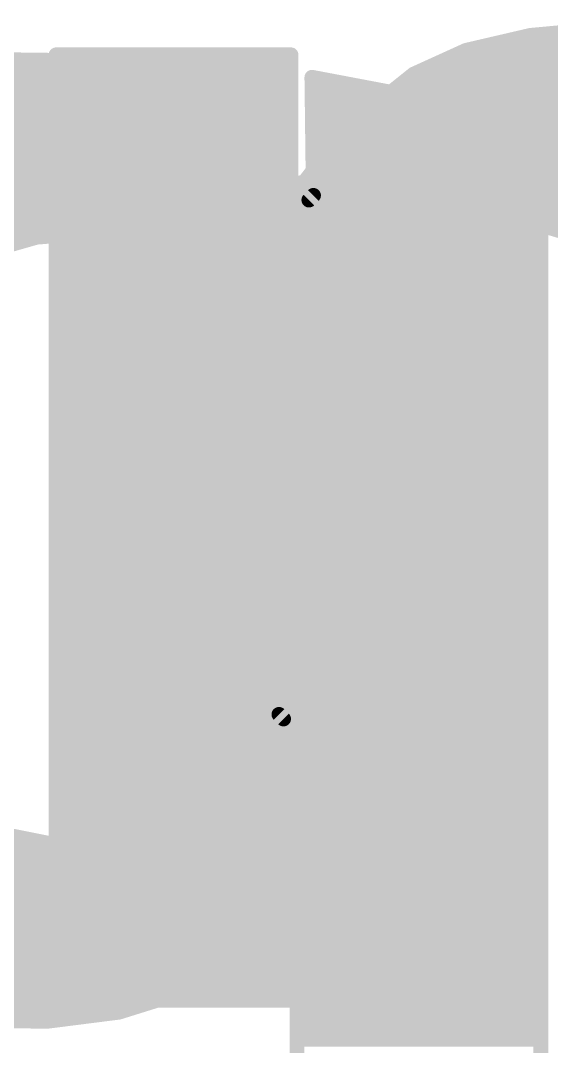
# Model space of a CAD drawing. Extents: x -19.1 to 53.5, y -15.6 to 59.8.
# Drawn here: x 33.402 to 34.303, y 53.327 to 55.07 of the extents above; entities that cross this region are included whole.
import ezdxf

# ---------------------------------------------------------------- set-up
doc = ezdxf.new("R2010")
doc.units = 0
doc.layers.add('21', color=41, linetype='CONTINUOUS')
doc.layers.add('22', color=40, linetype='CONTINUOUS')

msp = doc.modelspace()

# ---------------------------------------------------------------- linework, layer by layer
at = {"layer": '21', "const_width": 0.0254}
for points in [[(34.2671, 55.0443), (34.4043, 55.057)], [(34.1579, 55.0189), (34.2671, 55.0443)], [(34.2564, 55.0418), (34.5292, 55.0418)], [(33.462, 53.406), (33.462, 55.0113)], [(33.462, 55.0113), (33.8607, 55.0113)], [(33.8607, 55.0113), (33.8607, 54.7903)], [(34.069, 54.9785), (34.1579, 55.0189)], [(34.1524, 55.0164), (34.6072, 55.0164)], [(33.462, 54.991), (33.8607, 54.991)], [(33.9928, 54.9173), (34.069, 54.9785)], [(34.0965, 54.991), (34.6569, 54.991)], [(33.462, 54.9656), (33.8607, 54.9656)], [(34.0529, 54.9656), (34.6944, 54.9656)], [(33.462, 54.9402), (33.8607, 54.9402)], [(34.0213, 54.9402), (34.7269, 54.9402)], [(33.462, 54.9148), (33.8607, 54.9148)], [(33.9166, 54.8386), (33.9928, 54.9173)], [(33.9904, 54.9148), (34.7535, 54.9148)], [(33.462, 54.8894), (33.8607, 54.8894)], [(33.9658, 54.8894), (34.7756, 54.8894)], [(33.462, 54.864), (33.8607, 54.864)], [(33.9412, 54.864), (34.7977, 54.864)], [(33.462, 54.8386), (33.8607, 54.8386)], [(33.8836, 54.7954), (33.9166, 54.8386)], [(33.9166, 54.8386), (34.8129, 54.8386)], [(33.462, 54.8132), (33.8607, 54.8132)], [(33.8972, 54.8132), (34.8276, 54.8132)], [(33.462, 54.7878), (34.8423, 54.7878)], [(33.8607, 54.7903), (33.8836, 54.7954)], [(33.462, 54.7624), (35.8776, 54.7624)], [(33.462, 54.737), (35.887, 54.737)], [(34.1452, 54.7218), (34.0989, 54.7131)], [(34.2316, 54.7268), (34.1452, 54.7218)], [(34.2814, 54.7235), (34.2316, 54.7268)], [(34.3293, 54.7091), (34.2814, 54.7235)], [(33.462, 54.7116), (34.0954, 54.7116)], [(34.0989, 54.7131), (34.0558, 54.6942)], [(33.462, 54.6862), (34.0452, 54.6862)], [(34.0558, 54.6942), (34.0182, 54.6659)], [(34.0182, 54.6659), (33.9344, 54.5694)], [(33.462, 54.6608), (34.0138, 54.6608)], [(33.462, 54.6354), (33.9917, 54.6354)], [(33.462, 54.61), (33.9697, 54.61)], [(33.462, 54.5846), (33.9476, 54.5846)], [(33.462, 54.5592), (33.929, 54.5592)], [(33.9344, 54.5694), (33.9046, 54.5128)], [(33.462, 54.5338), (33.9156, 54.5338)], [(33.462, 54.5084), (33.9036, 54.5084)], [(33.9046, 54.5128), (33.8907, 54.4504)], [(33.462, 54.483), (33.898, 54.483)], [(33.462, 54.4576), (33.8923, 54.4576)], [(33.8907, 54.4504), (33.8938, 54.3865)], [(33.462, 54.4322), (33.8916, 54.4322)], [(33.462, 54.4068), (33.8928, 54.4068)], [(33.8938, 54.3865), (33.8938, 53.406)], [(33.462, 54.3814), (33.8938, 54.3814)], [(33.462, 54.356), (33.8938, 54.356)], [(33.462, 54.3306), (33.8938, 54.3306)], [(33.462, 54.3052), (33.8938, 54.3052)], [(33.462, 54.2798), (33.8938, 54.2798)], [(33.462, 54.2544), (33.8938, 54.2544)], [(33.462, 54.229), (33.8938, 54.229)], [(33.462, 54.2036), (33.8938, 54.2036)], [(33.462, 54.1782), (33.8938, 54.1782)], [(33.462, 54.1528), (33.8938, 54.1528)], [(33.462, 54.1274), (33.8938, 54.1274)], [(33.462, 54.102), (33.8938, 54.102)], [(33.462, 54.0766), (33.8938, 54.0766)], [(33.462, 54.0512), (33.8938, 54.0512)], [(33.462, 54.0258), (33.8938, 54.0258)], [(33.462, 54.0004), (33.8938, 54.0004)], [(33.462, 53.975), (33.8938, 53.975)], [(33.462, 53.9496), (33.8938, 53.9496)], [(33.462, 53.9242), (33.8938, 53.9242)], [(33.462, 53.8988), (33.8938, 53.8988)], [(33.462, 53.8734), (33.8938, 53.8734)], [(33.462, 53.848), (33.8938, 53.848)], [(33.462, 53.8226), (33.8938, 53.8226)], [(33.462, 53.7972), (33.8938, 53.7972)], [(33.462, 53.7718), (33.8938, 53.7718)], [(33.462, 53.7464), (33.8938, 53.7464)], [(33.462, 53.721), (33.8938, 53.721)], [(33.462, 53.6956), (33.8938, 53.6956)], [(33.462, 53.6702), (33.8938, 53.6702)], [(33.462, 53.6448), (33.8938, 53.6448)], [(33.462, 53.6194), (33.8938, 53.6194)], [(33.462, 53.594), (33.8938, 53.594)], [(33.462, 53.5686), (33.8938, 53.5686)], [(33.462, 53.5432), (33.8938, 53.5432)], [(33.462, 53.5178), (33.8938, 53.5178)], [(33.462, 53.4924), (33.8938, 53.4924)], [(33.462, 53.467), (33.8938, 53.467)], [(33.462, 53.4416), (33.8938, 53.4416)], [(33.462, 53.4162), (33.8938, 53.4162)], [(33.8938, 53.406), (33.462, 53.406)]]:
    msp.add_lwpolyline(points, dxfattribs=at)
at = {"layer": '21', "const_width": 0.0127}
for points in [[(34.2564, 55.0481, 1), (34.2564, 55.0355)], [(34.2665, 55.0506, 1), (34.2677, 55.038)], [(34.2685, 55.0381, 1), (34.2657, 55.0505)], [(33.462, 55.0177, 1), (33.462, 55.005)], [(33.4684, 55.0113, 1), (33.4557, 55.0113)], [(33.867, 55.0113, 1), (33.8544, 55.0113)], [(33.8607, 55.005, 1), (33.8607, 55.0177)], [(34.1524, 55.0228, 1), (34.1524, 55.0101)], [(34.1565, 55.0251, 1), (34.1593, 55.0127)], [(34.1605, 55.0131, 1), (34.1553, 55.0247)], [(33.462, 54.9973, 1), (33.462, 54.9847)], [(33.8607, 54.9847, 1), (33.8607, 54.9973)], [(34.0663, 54.9842, 1), (34.0716, 54.9727)], [(34.0729, 54.9735, 1), (34.065, 54.9834)], [(34.0965, 54.9973, 1), (34.0965, 54.9847)], [(33.462, 54.9719, 1), (33.462, 54.9593)], [(33.8607, 54.9593, 1), (33.8607, 54.9719)], [(34.0529, 54.9719, 1), (34.0529, 54.9593)], [(33.462, 54.9466, 1), (33.462, 54.9339)], [(33.8607, 54.9339, 1), (33.8607, 54.9466)], [(34.0213, 54.9466, 1), (34.0213, 54.9339)], [(33.462, 54.9211, 1), (33.462, 54.9085)], [(33.8607, 54.9085, 1), (33.8607, 54.9211)], [(33.9904, 54.9211, 1), (33.9904, 54.9085)], [(33.9888, 54.9223, 1), (33.9968, 54.9123)], [(33.9974, 54.9129, 1), (33.9882, 54.9217)], [(33.462, 54.8957, 1), (33.462, 54.8831)], [(33.8607, 54.8831, 1), (33.8607, 54.8957)], [(33.9658, 54.8957, 1), (33.9658, 54.8831)], [(33.462, 54.8704, 1), (33.462, 54.8577)], [(33.8607, 54.8577, 1), (33.8607, 54.8704)], [(33.9412, 54.8704, 1), (33.9412, 54.8577)], [(33.462, 54.8449, 1), (33.462, 54.8323)], [(33.8607, 54.8323, 1), (33.8607, 54.8449)], [(33.912, 54.843, 1), (33.9212, 54.8342)], [(33.9166, 54.8449, 1), (33.9166, 54.8323)], [(33.9216, 54.8347, 1), (33.9116, 54.8425)], [(33.462, 54.8195, 1), (33.462, 54.8069)], [(33.8607, 54.8069, 1), (33.8607, 54.8195)], [(33.8972, 54.8195, 1), (33.8972, 54.8069)], [(33.462, 54.7942, 1), (33.462, 54.7815)], [(33.8593, 54.7965, 1), (33.8621, 54.7841)], [(33.8786, 54.7993, 1), (33.8886, 54.7915)], [(33.885, 54.7892, 1), (33.8822, 54.8016)], [(33.8544, 54.7903, 1), (33.867, 54.7903)], [(33.462, 54.7687, 1), (33.462, 54.7561)], [(33.462, 54.7433, 1), (33.462, 54.7307)], [(34.1448, 54.7281, 1), (34.1456, 54.7155)], [(34.1464, 54.7156, 1), (34.144, 54.728)], [(34.232, 54.7331, 1), (34.2312, 54.7205)], [(34.232, 54.7205, 1), (34.2312, 54.7331)], [(34.2833, 54.7296, 1), (34.2796, 54.7174)], [(34.281, 54.7172, 1), (34.2818, 54.7298)], [(33.462, 54.718, 1), (33.462, 54.7053)], [(34.0978, 54.7194, 1), (34.1001, 54.7069)], [(34.0954, 54.7053, 1), (34.0954, 54.718)], [(34.1015, 54.7073, 1), (34.0964, 54.719)], [(33.462, 54.6925, 1), (33.462, 54.6799)], [(34.0452, 54.6799, 1), (34.0452, 54.6925)], [(34.0533, 54.7, 1), (34.0584, 54.6884)], [(34.0597, 54.6891, 1), (34.052, 54.6993)], [(34.0144, 54.671, 1), (34.022, 54.6608)], [(34.023, 54.6617, 1), (34.0134, 54.6701)], [(33.462, 54.6671, 1), (33.462, 54.6545)], [(34.0138, 54.6545, 1), (34.0138, 54.6671)], [(33.462, 54.6418, 1), (33.462, 54.6291)], [(33.9917, 54.6291, 1), (33.9917, 54.6418)], [(33.462, 54.6163, 1), (33.462, 54.6037)], [(33.9697, 54.6037, 1), (33.9697, 54.6163)], [(33.462, 54.5909, 1), (33.462, 54.5783)], [(33.9476, 54.5783, 1), (33.9476, 54.5909)], [(33.462, 54.5656, 1), (33.462, 54.5529)], [(33.9296, 54.5736, 1), (33.9392, 54.5652)], [(33.94, 54.5664, 1), (33.9288, 54.5724)], [(33.929, 54.5529, 1), (33.929, 54.5656)], [(33.462, 54.5401, 1), (33.462, 54.5275)], [(33.9156, 54.5275, 1), (33.9156, 54.5401)], [(33.462, 54.5147, 1), (33.462, 54.5021)], [(33.899, 54.5158, 1), (33.9102, 54.5099)], [(33.9108, 54.5114, 1), (33.8984, 54.5142)], [(33.9036, 54.5021, 1), (33.9036, 54.5147)], [(33.462, 54.4894, 1), (33.462, 54.4767)], [(33.898, 54.4767, 1), (33.898, 54.4894)], [(33.462, 54.4639, 1), (33.462, 54.4513)], [(33.8923, 54.4513, 1), (33.8923, 54.4639)], [(33.8971, 54.4507, 1), (33.8844, 54.4501)], [(33.8845, 54.4518, 1), (33.8969, 54.449)], [(33.462, 54.4385, 1), (33.462, 54.4259)], [(33.8916, 54.4259, 1), (33.8916, 54.4385)], [(33.462, 54.4132, 1), (33.462, 54.4005)], [(33.8928, 54.4005, 1), (33.8928, 54.4132)], [(33.9001, 54.3865, 1), (33.8875, 54.3865)], [(33.462, 54.3877, 1), (33.462, 54.3751)], [(33.8875, 54.3862, 1), (33.9001, 54.3868)], [(33.8938, 54.3751, 1), (33.8938, 54.3877)], [(33.462, 54.3623, 1), (33.462, 54.3497)], [(33.8938, 54.3497, 1), (33.8938, 54.3623)], [(33.462, 54.337, 1), (33.462, 54.3243)], [(33.8938, 54.3243, 1), (33.8938, 54.337)], [(33.462, 54.3115, 1), (33.462, 54.2989)], [(33.8938, 54.2989, 1), (33.8938, 54.3115)], [(33.462, 54.2861, 1), (33.462, 54.2735)], [(33.8938, 54.2735, 1), (33.8938, 54.2861)], [(33.462, 54.2608, 1), (33.462, 54.2481)], [(33.8938, 54.2481, 1), (33.8938, 54.2608)], [(33.462, 54.2353, 1), (33.462, 54.2227)], [(33.8938, 54.2227, 1), (33.8938, 54.2353)], [(33.462, 54.2099, 1), (33.462, 54.1973)], [(33.8938, 54.1973, 1), (33.8938, 54.2099)], [(33.462, 54.1846, 1), (33.462, 54.1719)], [(33.8938, 54.1719, 1), (33.8938, 54.1846)], [(33.462, 54.1591, 1), (33.462, 54.1465)], [(33.8938, 54.1465, 1), (33.8938, 54.1591)], [(33.462, 54.1337, 1), (33.462, 54.1211)], [(33.8938, 54.1211, 1), (33.8938, 54.1337)], [(33.462, 54.1084, 1), (33.462, 54.0957)], [(33.8938, 54.0957, 1), (33.8938, 54.1084)], [(33.462, 54.0829, 1), (33.462, 54.0703)], [(33.8938, 54.0703, 1), (33.8938, 54.0829)], [(33.462, 54.0575, 1), (33.462, 54.0449)], [(33.8938, 54.0449, 1), (33.8938, 54.0575)], [(33.462, 54.0322, 1), (33.462, 54.0195)], [(33.8938, 54.0195, 1), (33.8938, 54.0322)], [(33.462, 54.0067, 1), (33.462, 53.9941)], [(33.8938, 53.9941, 1), (33.8938, 54.0067)], [(33.462, 53.9813, 1), (33.462, 53.9687)], [(33.8938, 53.9687, 1), (33.8938, 53.9813)], [(33.462, 53.956, 1), (33.462, 53.9433)], [(33.8938, 53.9433, 1), (33.8938, 53.956)], [(33.462, 53.9306, 1), (33.462, 53.9179)], [(33.8938, 53.9179, 1), (33.8938, 53.9306)], [(33.462, 53.9051, 1), (33.462, 53.8925)], [(33.8938, 53.8925, 1), (33.8938, 53.9051)], [(33.462, 53.8798, 1), (33.462, 53.8671)], [(33.8938, 53.8671, 1), (33.8938, 53.8798)], [(33.462, 53.8544, 1), (33.462, 53.8417)], [(33.8938, 53.8417, 1), (33.8938, 53.8544)], [(33.462, 53.8289, 1), (33.462, 53.8163)], [(33.8938, 53.8163, 1), (33.8938, 53.8289)], [(33.462, 53.8036, 1), (33.462, 53.7909)], [(33.8938, 53.7909, 1), (33.8938, 53.8036)], [(33.462, 53.7782, 1), (33.462, 53.7655)], [(33.8938, 53.7655, 1), (33.8938, 53.7782)], [(33.462, 53.7527, 1), (33.462, 53.7401)], [(33.8938, 53.7401, 1), (33.8938, 53.7527)], [(33.462, 53.7274, 1), (33.462, 53.7147)], [(33.8938, 53.7147, 1), (33.8938, 53.7274)], [(33.462, 53.702, 1), (33.462, 53.6893)], [(33.8938, 53.6893, 1), (33.8938, 53.702)], [(33.462, 53.6765, 1), (33.462, 53.6639)], [(33.8938, 53.6639, 1), (33.8938, 53.6765)], [(33.462, 53.6512, 1), (33.462, 53.6385)], [(33.8938, 53.6385, 1), (33.8938, 53.6512)], [(33.462, 53.6258, 1), (33.462, 53.6131)], [(33.8938, 53.6131, 1), (33.8938, 53.6258)], [(33.462, 53.6003, 1), (33.462, 53.5877)], [(33.8938, 53.5877, 1), (33.8938, 53.6003)], [(33.462, 53.575, 1), (33.462, 53.5623)], [(33.8938, 53.5623, 1), (33.8938, 53.575)], [(33.462, 53.5496, 1), (33.462, 53.5369)], [(33.8938, 53.5369, 1), (33.8938, 53.5496)], [(33.462, 53.5241, 1), (33.462, 53.5115)], [(33.8938, 53.5115, 1), (33.8938, 53.5241)], [(33.462, 53.4988, 1), (33.462, 53.4861)], [(33.8938, 53.4861, 1), (33.8938, 53.4988)], [(33.462, 53.4734, 1), (33.462, 53.4607)], [(33.8938, 53.4607, 1), (33.8938, 53.4734)], [(33.462, 53.4479, 1), (33.462, 53.4353)], [(33.8938, 53.4353, 1), (33.8938, 53.4479)], [(33.462, 53.4226, 1), (33.462, 53.4099)], [(33.8938, 53.4099, 1), (33.8938, 53.4226)], [(33.462, 53.4124, 1), (33.462, 53.3997)], [(33.4557, 53.406, 1), (33.4684, 53.406)], [(33.8875, 53.406, 1), (33.9001, 53.406)], [(33.8938, 53.3997, 1), (33.8938, 53.4124)]]:
    msp.add_lwpolyline(points, format="xyb", dxfattribs=at)
at = {"layer": '22', "const_width": 0.0254}
for points in [[(33.5204, 55.0012), (33.3223, 55.0037)], [(33.5686, 54.991), (33.5204, 55.0012)], [(33.2473, 54.991), (33.5686, 54.991)], [(33.7007, 54.9377), (33.5686, 54.991)], [(33.1633, 54.9656), (33.6316, 54.9656)], [(33.8963, 54.9732), (33.8988, 54.7726)], [(34.2849, 54.8996), (33.8963, 54.9732)], [(33.8964, 54.9656), (33.9364, 54.9656)], [(33.1029, 54.9402), (33.6945, 54.9402)], [(33.74, 54.9144), (33.7007, 54.9377)], [(33.8967, 54.9402), (34.0705, 54.9402)], [(33.0605, 54.9148), (33.7395, 54.9148)], [(33.7744, 54.8843), (33.74, 54.9144)], [(33.897, 54.9148), (34.2046, 54.9148)], [(33.0189, 54.8894), (33.7686, 54.8894)], [(33.8973, 54.8894), (34.2849, 54.8894)], [(34.2849, 52.8422), (34.2849, 54.8996)], [(33.8633, 54.7878), (33.7744, 54.8843)], [(32.9868, 54.864), (33.7931, 54.864)], [(33.8977, 54.864), (34.2849, 54.864)], [(32.9547, 54.8386), (33.8165, 54.8386)], [(33.898, 54.8386), (34.2849, 54.8386)], [(32.9274, 54.8132), (33.8399, 54.8132)], [(33.8983, 54.8132), (34.2849, 54.8132)], [(32.9048, 54.7878), (33.8633, 54.7878)], [(33.8861, 54.7624), (33.8633, 54.7878)], [(33.8986, 54.7878), (34.2849, 54.7878)], [(33.8988, 54.7726), (33.8912, 54.7649)], [(32.8822, 54.7624), (33.8861, 54.7624)], [(33.8912, 54.7649), (33.8861, 54.7624)], [(33.8861, 54.7624), (34.2849, 54.7624)], [(32.8597, 54.737), (34.2849, 54.737)], [(32.8455, 54.7116), (34.2849, 54.7116)], [(33.372, 54.6855), (33.4287, 54.7018)], [(33.4287, 54.7018), (33.4874, 54.7065)], [(33.4874, 54.7065), (33.5966, 54.7014)], [(33.5966, 54.7014), (33.6363, 54.6935)], [(33.6363, 54.6935), (33.6728, 54.676)], [(33.6515, 54.6862), (34.2849, 54.6862)], [(33.6728, 54.676), (33.746, 54.6188)], [(33.6923, 54.6608), (34.2849, 54.6608)], [(33.7248, 54.6354), (34.2849, 54.6354)], [(33.746, 54.6188), (33.8074, 54.549)], [(33.7538, 54.61), (34.2849, 54.61)], [(33.7761, 54.5846), (34.2849, 54.5846)], [(33.7984, 54.5592), (34.2849, 54.5592)], [(33.8074, 54.549), (33.85, 54.4762)], [(33.8163, 54.5338), (34.2849, 54.5338)], [(33.8311, 54.5084), (34.2849, 54.5084)], [(33.846, 54.483), (34.2849, 54.483)], [(33.85, 54.4762), (33.8774, 54.3964)], [(33.8564, 54.4576), (34.2849, 54.4576)], [(33.8651, 54.4322), (34.2849, 54.4322)], [(33.8738, 54.4068), (34.2849, 54.4068)], [(33.8774, 54.3964), (33.8887, 54.3128)], [(33.8794, 54.3814), (34.2849, 54.3814)], [(33.8829, 54.356), (34.2849, 54.356)], [(33.8863, 54.3306), (34.2849, 54.3306)], [(33.8887, 54.3128), (33.8861, 54.0563)], [(33.8886, 54.3052), (34.2849, 54.3052)], [(33.8884, 54.2798), (34.2849, 54.2798)], [(33.8881, 54.2544), (34.2849, 54.2544)], [(33.8879, 54.229), (34.2849, 54.229)], [(33.8876, 54.2036), (34.2849, 54.2036)], [(33.8873, 54.1782), (34.2849, 54.1782)], [(33.8871, 54.1528), (34.2849, 54.1528)], [(33.8868, 54.1274), (34.2849, 54.1274)], [(33.8866, 54.102), (34.2849, 54.102)], [(33.8863, 54.0766), (34.2849, 54.0766)], [(33.8861, 54.0563), (33.8734, 53.9775)], [(33.8853, 54.0512), (34.2849, 54.0512)], [(33.8812, 54.0258), (34.2849, 54.0258)], [(33.8771, 54.0004), (34.2849, 54.0004)], [(33.8734, 53.9775), (33.8506, 53.909)], [(33.8726, 53.975), (34.2849, 53.975)], [(33.8641, 53.9496), (34.2849, 53.9496)], [(33.8557, 53.9242), (34.2849, 53.9242)], [(33.8506, 53.909), (33.8501, 53.9053)], [(33.8501, 53.9053), (33.8515, 53.9018)], [(33.8515, 53.9018), (33.8545, 53.8994)], [(33.8545, 53.8994), (33.8582, 53.8988)], [(33.8582, 53.8988), (33.8709, 53.8988)], [(33.8582, 53.8988), (34.2849, 53.8988)], [(33.8709, 53.8988), (33.8709, 52.4688)], [(33.8404, 53.8861), (33.8384, 53.8764)], [(33.848, 53.8836), (33.8404, 53.8912)], [(33.8404, 53.8912), (33.8404, 53.8861)], [(33.848, 53.5864), (33.848, 53.8836)], [(33.8328, 53.8683), (33.8277, 53.8607)], [(33.8384, 53.8764), (33.8328, 53.8683)], [(33.8363, 53.8734), (33.848, 53.8734)], [(33.8709, 53.8734), (34.2849, 53.8734)], [(33.8277, 53.8607), (33.797, 53.803)], [(33.821, 53.848), (33.848, 53.848)], [(33.8709, 53.848), (34.2849, 53.848)], [(33.8075, 53.8226), (33.848, 53.8226)], [(33.8709, 53.8226), (34.2849, 53.8226)], [(33.797, 53.803), (33.7539, 53.7538)], [(33.792, 53.7972), (33.848, 53.7972)], [(33.8709, 53.7972), (34.2849, 53.7972)], [(33.7697, 53.7718), (33.848, 53.7718)], [(33.8709, 53.7718), (34.2849, 53.7718)], [(33.7539, 53.7538), (33.7007, 53.7159)], [(33.7435, 53.7464), (33.848, 53.7464)], [(33.8709, 53.7464), (34.2849, 53.7464)], [(33.7007, 53.7159), (33.6306, 53.6859)], [(33.7079, 53.721), (33.848, 53.721)], [(33.8709, 53.721), (34.2849, 53.721)], [(33.4623, 53.6696), (33.3705, 53.688)], [(33.6533, 53.6956), (33.848, 53.6956)], [(33.8709, 53.6956), (34.2849, 53.6956)], [(32.8331, 53.6702), (33.4593, 53.6702)], [(33.5559, 53.6702), (33.4623, 53.6696)], [(33.6306, 53.6859), (33.5559, 53.6702)], [(33.5559, 53.6702), (33.848, 53.6702)], [(33.8709, 53.6702), (34.2849, 53.6702)], [(32.8497, 53.6448), (33.848, 53.6448)], [(33.8709, 53.6448), (34.2849, 53.6448)], [(32.8662, 53.6194), (33.848, 53.6194)], [(33.8709, 53.6194), (34.2849, 53.6194)], [(32.8828, 53.594), (33.848, 53.594)], [(33.796, 53.5148), (33.848, 53.5864)], [(33.8709, 53.594), (34.2849, 53.594)], [(32.9064, 53.5686), (33.8351, 53.5686)], [(33.8709, 53.5686), (34.2849, 53.5686)], [(32.9301, 53.5432), (33.8166, 53.5432)], [(33.8709, 53.5432), (34.2849, 53.5432)], [(32.9559, 53.5178), (33.7982, 53.5178)], [(33.73, 53.4558), (33.796, 53.5148)], [(33.8709, 53.5178), (34.2849, 53.5178)], [(32.9892, 53.4924), (33.7709, 53.4924)], [(33.8709, 53.4924), (34.2849, 53.4924)], [(33.0226, 53.467), (33.7425, 53.467)], [(33.8709, 53.467), (34.2849, 53.467)], [(33.6531, 53.4121), (33.73, 53.4558)], [(33.07, 53.4416), (33.7049, 53.4416)], [(33.8709, 53.4416), (34.2849, 53.4416)], [(33.1236, 53.4162), (33.6602, 53.4162)], [(33.5686, 53.3857), (33.6531, 53.4121)], [(33.8709, 53.4162), (34.2849, 53.4162)], [(33.2029, 53.3908), (33.5849, 53.3908)], [(33.8709, 53.3908), (34.2849, 53.3908)], [(33.4469, 53.3702), (33.5686, 53.3857)], [(33.3242, 53.3719), (33.4469, 53.3702)], [(33.8709, 53.3654), (34.2849, 53.3654)], [(33.8709, 53.34), (34.2849, 53.34)]]:
    msp.add_lwpolyline(points, dxfattribs=at)
at = {"layer": '22', "const_width": 0.0127}
for points in [[(33.5217, 55.0074, 1), (33.5191, 54.995)], [(33.5203, 54.9949, 1), (33.5205, 55.0075)], [(33.571, 54.9969, 1), (33.5662, 54.9851)], [(33.5673, 54.9848, 1), (33.5699, 54.9972)], [(33.5686, 54.9847, 1), (33.5686, 54.9973)], [(33.6316, 54.9593, 1), (33.6316, 54.9719)], [(33.9026, 54.9733, 1), (33.89, 54.9731)], [(33.8975, 54.9794, 1), (33.8951, 54.967)], [(33.8964, 54.9719, 1), (33.8964, 54.9593)], [(33.9364, 54.9593, 1), (33.9364, 54.9719)], [(33.7039, 54.9432, 1), (33.6975, 54.9322)], [(33.6945, 54.9339, 1), (33.6945, 54.9466)], [(33.6983, 54.9318, 1), (33.7031, 54.9436)], [(33.8967, 54.9466, 1), (33.8967, 54.9339)], [(34.0705, 54.9339, 1), (34.0705, 54.9466)], [(33.7442, 54.9192, 1), (33.7359, 54.9097)], [(33.7368, 54.909, 1), (33.7433, 54.9199)], [(33.7395, 54.9085, 1), (33.7395, 54.9211)], [(33.897, 54.9211, 1), (33.897, 54.9085)], [(34.2046, 54.9085, 1), (34.2046, 54.9211)], [(33.7686, 54.8831, 1), (33.7686, 54.8957)], [(33.8973, 54.8957, 1), (33.8973, 54.8831)], [(34.2912, 54.8996, 1), (34.2786, 54.8996)], [(34.2837, 54.8934, 1), (34.2861, 54.9058)], [(34.2849, 54.8831, 1), (34.2849, 54.8957)], [(33.7791, 54.8886, 1), (33.7697, 54.88)], [(33.7702, 54.8795, 1), (33.7786, 54.8891)], [(33.7931, 54.8577, 1), (33.7931, 54.8704)], [(33.8977, 54.8704, 1), (33.8977, 54.8577)], [(34.2849, 54.8577, 1), (34.2849, 54.8704)], [(33.8165, 54.8323, 1), (33.8165, 54.8449)], [(33.898, 54.8449, 1), (33.898, 54.8323)], [(34.2849, 54.8323, 1), (34.2849, 54.8449)], [(33.8399, 54.8069, 1), (33.8399, 54.8195)], [(33.8983, 54.8195, 1), (33.8983, 54.8069)], [(34.2849, 54.8069, 1), (34.2849, 54.8195)], [(33.868, 54.792, 1), (33.8586, 54.7836)], [(33.8586, 54.7835, 1), (33.868, 54.7921)], [(33.8633, 54.7815, 1), (33.8633, 54.7942)], [(33.8986, 54.7942, 1), (33.8986, 54.7815)], [(34.2849, 54.7815, 1), (34.2849, 54.7942)], [(33.9033, 54.7681, 1), (33.8943, 54.7771)], [(33.8833, 54.7681, 1), (33.8889, 54.7567)], [(33.8861, 54.7687, 1), (33.8861, 54.7561)], [(33.8814, 54.7582, 1), (33.8908, 54.7666)], [(33.8867, 54.7694, 1), (33.8957, 54.7604)], [(33.8861, 54.7561, 1), (33.8861, 54.7687)], [(33.894, 54.7592, 1), (33.8884, 54.7706)], [(33.8925, 54.7725, 1), (33.9051, 54.7727)], [(34.2849, 54.7561, 1), (34.2849, 54.7687)], [(34.2849, 54.7307, 1), (34.2849, 54.7433)], [(33.4281, 54.7081, 1), (33.4292, 54.6954)], [(33.4304, 54.6957, 1), (33.4269, 54.7079)], [(33.4877, 54.7128, 1), (33.4871, 54.7002)], [(33.4879, 54.7002, 1), (33.4869, 54.7128)], [(33.5978, 54.7076, 1), (33.5954, 54.6952)], [(33.5963, 54.6951, 1), (33.5969, 54.7077)], [(34.2849, 54.7053, 1), (34.2849, 54.718)], [(33.639, 54.6992, 1), (33.6335, 54.6877)], [(33.635, 54.6872, 1), (33.6375, 54.6997)], [(33.6515, 54.6925, 1), (33.6515, 54.6799)], [(34.2849, 54.6799, 1), (34.2849, 54.6925)], [(33.6767, 54.681, 1), (33.6689, 54.671)], [(33.6701, 54.6703, 1), (33.6755, 54.6817)], [(33.6923, 54.6671, 1), (33.6923, 54.6545)], [(34.2849, 54.6545, 1), (34.2849, 54.6671)], [(33.7248, 54.6418, 1), (33.7248, 54.6291)], [(34.2849, 54.6291, 1), (34.2849, 54.6418)], [(33.7508, 54.623, 1), (33.7413, 54.6146)], [(33.7421, 54.6138, 1), (33.75, 54.6238)], [(33.7538, 54.6163, 1), (33.7538, 54.6037)], [(34.2849, 54.6037, 1), (34.2849, 54.6163)], [(33.7761, 54.5909, 1), (33.7761, 54.5783)], [(34.2849, 54.5783, 1), (34.2849, 54.5909)], [(33.7984, 54.5656, 1), (33.7984, 54.5529)], [(34.2849, 54.5529, 1), (34.2849, 54.5656)], [(33.8129, 54.5522, 1), (33.8019, 54.5458)], [(33.8026, 54.5448, 1), (33.8122, 54.5532)], [(33.8163, 54.5401, 1), (33.8163, 54.5275)], [(34.2849, 54.5275, 1), (34.2849, 54.5401)], [(33.8311, 54.5147, 1), (33.8311, 54.5021)], [(34.2849, 54.5021, 1), (34.2849, 54.5147)], [(33.846, 54.4894, 1), (33.846, 54.4767)], [(33.856, 54.4782, 1), (33.844, 54.4741)], [(33.8445, 54.473, 1), (33.8555, 54.4794)], [(34.2849, 54.4767, 1), (34.2849, 54.4894)], [(33.8564, 54.4639, 1), (33.8564, 54.4513)], [(34.2849, 54.4513, 1), (34.2849, 54.4639)], [(33.8651, 54.4385, 1), (33.8651, 54.4259)], [(34.2849, 54.4259, 1), (34.2849, 54.4385)], [(33.8738, 54.4132, 1), (33.8738, 54.4005)], [(34.2849, 54.4005, 1), (34.2849, 54.4132)], [(33.8837, 54.3973, 1), (33.8711, 54.3956)], [(33.8714, 54.3943, 1), (33.8834, 54.3985)], [(33.8794, 54.3877, 1), (33.8794, 54.3751)], [(34.2849, 54.3751, 1), (34.2849, 54.3877)], [(33.8829, 54.3623, 1), (33.8829, 54.3497)], [(34.2849, 54.3497, 1), (34.2849, 54.3623)], [(33.8863, 54.337, 1), (33.8863, 54.3243)], [(34.2849, 54.3243, 1), (34.2849, 54.337)], [(33.895, 54.3127, 1), (33.8824, 54.3129)], [(33.8824, 54.312, 1), (33.895, 54.3136)], [(33.8886, 54.3115, 1), (33.8886, 54.2989)], [(34.2849, 54.2989, 1), (34.2849, 54.3115)], [(33.8884, 54.2861, 1), (33.8884, 54.2735)], [(34.2849, 54.2735, 1), (34.2849, 54.2861)], [(33.8881, 54.2608, 1), (33.8881, 54.2481)], [(34.2849, 54.2481, 1), (34.2849, 54.2608)], [(33.8879, 54.2353, 1), (33.8879, 54.2227)], [(34.2849, 54.2227, 1), (34.2849, 54.2353)], [(33.8876, 54.2099, 1), (33.8876, 54.1973)], [(34.2849, 54.1973, 1), (34.2849, 54.2099)], [(33.8873, 54.1846, 1), (33.8873, 54.1719)], [(34.2849, 54.1719, 1), (34.2849, 54.1846)], [(33.8871, 54.1591, 1), (33.8871, 54.1465)], [(34.2849, 54.1465, 1), (34.2849, 54.1591)], [(33.8868, 54.1337, 1), (33.8868, 54.1211)], [(34.2849, 54.1211, 1), (34.2849, 54.1337)], [(33.8866, 54.1084, 1), (33.8866, 54.0957)], [(34.2849, 54.0957, 1), (34.2849, 54.1084)], [(33.8863, 54.0829, 1), (33.8863, 54.0703)], [(34.2849, 54.0703, 1), (34.2849, 54.0829)], [(33.8924, 54.0553, 1), (33.8798, 54.0573)], [(33.8853, 54.0575, 1), (33.8853, 54.0449)], [(33.8798, 54.0564, 1), (33.8924, 54.0562)], [(34.2849, 54.0449, 1), (34.2849, 54.0575)], [(33.8812, 54.0322, 1), (33.8812, 54.0195)], [(34.2849, 54.0195, 1), (34.2849, 54.0322)], [(33.8771, 54.0067, 1), (33.8771, 53.9941)], [(34.2849, 53.9941, 1), (34.2849, 54.0067)], [(33.8726, 53.9813, 1), (33.8726, 53.9687)], [(33.8671, 53.9785, 1), (33.8797, 53.9765)], [(33.8794, 53.9755, 1), (33.8674, 53.9795)], [(34.2849, 53.9687, 1), (34.2849, 53.9813)], [(33.8641, 53.956, 1), (33.8641, 53.9433)], [(34.2849, 53.9433, 1), (34.2849, 53.956)], [(33.8557, 53.9306, 1), (33.8557, 53.9179)], [(34.2849, 53.9179, 1), (34.2849, 53.9306)], [(33.856, 53.9076, 1), (33.8442, 53.9029)], [(33.8438, 53.9061, 1), (33.8564, 53.9044)], [(33.8569, 53.9082, 1), (33.8443, 53.9098)], [(33.8446, 53.911, 1), (33.8566, 53.907)], [(33.8555, 53.9067, 1), (33.8476, 53.8968)], [(33.8456, 53.8994, 1), (33.8574, 53.9041)], [(33.8555, 53.9057, 1), (33.8535, 53.8931)], [(33.8505, 53.8944, 1), (33.8584, 53.9044)], [(33.8582, 53.9051, 1), (33.8582, 53.8925)], [(33.8582, 53.9051, 1), (33.8582, 53.8925)], [(33.8572, 53.8925, 1), (33.8592, 53.9051)], [(33.8772, 53.8988, 1), (33.8646, 53.8988)], [(33.8709, 53.8925, 1), (33.8709, 53.9051)], [(34.2849, 53.8925, 1), (34.2849, 53.9051)], [(33.8449, 53.8957, 1), (33.8359, 53.8867)], [(33.8468, 53.8912, 1), (33.8341, 53.8912)], [(33.8341, 53.8861, 1), (33.8468, 53.8861)], [(33.8466, 53.8848, 1), (33.8342, 53.8874)], [(33.8543, 53.8836, 1), (33.8417, 53.8836)], [(33.8435, 53.8791, 1), (33.8525, 53.8881)], [(33.8276, 53.8719, 1), (33.838, 53.8647)], [(33.8381, 53.8648, 1), (33.8275, 53.8718)], [(33.8363, 53.8798, 1), (33.8363, 53.8671)], [(33.8322, 53.8777, 1), (33.8446, 53.8752)], [(33.8436, 53.8728, 1), (33.8332, 53.88)], [(33.848, 53.8671, 1), (33.848, 53.8798)], [(33.8709, 53.8798, 1), (33.8709, 53.8671)], [(34.2849, 53.8671, 1), (34.2849, 53.8798)], [(33.821, 53.8544, 1), (33.821, 53.8417)], [(33.8224, 53.8642, 1), (33.833, 53.8572)], [(33.8333, 53.8577, 1), (33.8221, 53.8637)], [(33.848, 53.8417, 1), (33.848, 53.8544)], [(33.8709, 53.8544, 1), (33.8709, 53.8417)], [(34.2849, 53.8417, 1), (34.2849, 53.8544)], [(33.8075, 53.8289, 1), (33.8075, 53.8163)], [(33.848, 53.8163, 1), (33.848, 53.8289)], [(33.8709, 53.8289, 1), (33.8709, 53.8163)], [(34.2849, 53.8163, 1), (34.2849, 53.8289)], [(33.792, 53.8036, 1), (33.792, 53.7909)], [(33.7914, 53.806, 1), (33.8026, 53.8)], [(33.8018, 53.7988, 1), (33.7923, 53.8072)], [(33.848, 53.7909, 1), (33.848, 53.8036)], [(33.8709, 53.8036, 1), (33.8709, 53.7909)], [(34.2849, 53.7909, 1), (34.2849, 53.8036)], [(33.7697, 53.7782, 1), (33.7697, 53.7655)], [(33.848, 53.7655, 1), (33.848, 53.7782)], [(33.8709, 53.7782, 1), (33.8709, 53.7655)], [(34.2849, 53.7655, 1), (34.2849, 53.7782)], [(33.7435, 53.7527, 1), (33.7435, 53.7401)], [(33.7492, 53.758, 1), (33.7587, 53.7497)], [(33.7576, 53.7487, 1), (33.7502, 53.759)], [(33.848, 53.7401, 1), (33.848, 53.7527)], [(33.8709, 53.7527, 1), (33.8709, 53.7401)], [(34.2849, 53.7401, 1), (34.2849, 53.7527)], [(33.697, 53.7211, 1), (33.7044, 53.7107)], [(33.7032, 53.7101, 1), (33.6982, 53.7217)], [(33.7079, 53.7274, 1), (33.7079, 53.7147)], [(33.848, 53.7147, 1), (33.848, 53.7274)], [(33.8709, 53.7274, 1), (33.8709, 53.7147)], [(34.2849, 53.7147, 1), (34.2849, 53.7274)], [(33.6533, 53.702, 1), (33.6533, 53.6893)], [(33.848, 53.6893, 1), (33.848, 53.702)], [(33.8709, 53.702, 1), (33.8709, 53.6893)], [(34.2849, 53.6893, 1), (34.2849, 53.702)], [(33.4622, 53.676, 1), (33.4623, 53.6633)], [(33.4593, 53.6639, 1), (33.4593, 53.6765)], [(33.461, 53.6634, 1), (33.4635, 53.6758)], [(33.5546, 53.6764, 1), (33.5572, 53.664)], [(33.5559, 53.6765, 1), (33.5559, 53.6639)], [(33.5559, 53.6639, 1), (33.5559, 53.6765)], [(33.6281, 53.6917, 1), (33.6331, 53.68)], [(33.6319, 53.6797, 1), (33.6293, 53.6921)], [(33.848, 53.6639, 1), (33.848, 53.6765)], [(33.8709, 53.6765, 1), (33.8709, 53.6639)], [(34.2849, 53.6639, 1), (34.2849, 53.6765)], [(33.848, 53.6385, 1), (33.848, 53.6512)], [(33.8709, 53.6512, 1), (33.8709, 53.6385)], [(34.2849, 53.6385, 1), (34.2849, 53.6512)], [(33.848, 53.6131, 1), (33.848, 53.6258)], [(33.8709, 53.6258, 1), (33.8709, 53.6131)], [(34.2849, 53.6131, 1), (34.2849, 53.6258)], [(33.8531, 53.5827, 1), (33.8429, 53.5901)], [(33.848, 53.5877, 1), (33.848, 53.6003)], [(33.8709, 53.6003, 1), (33.8709, 53.5877)], [(34.2849, 53.5877, 1), (34.2849, 53.6003)], [(33.8351, 53.5623, 1), (33.8351, 53.575)], [(33.8417, 53.5864, 1), (33.8543, 53.5864)], [(33.8709, 53.575, 1), (33.8709, 53.5623)], [(34.2849, 53.5623, 1), (34.2849, 53.575)], [(33.8166, 53.5369, 1), (33.8166, 53.5496)], [(33.8709, 53.5496, 1), (33.8709, 53.5369)], [(34.2849, 53.5369, 1), (34.2849, 53.5496)], [(33.8002, 53.5101, 1), (33.7917, 53.5195)], [(33.7982, 53.5115, 1), (33.7982, 53.5241)], [(33.8709, 53.5241, 1), (33.8709, 53.5115)], [(34.2849, 53.5115, 1), (34.2849, 53.5241)], [(33.7908, 53.5185, 1), (33.8011, 53.5111)], [(33.7709, 53.4861, 1), (33.7709, 53.4988)], [(33.8709, 53.4988, 1), (33.8709, 53.4861)], [(34.2849, 53.4861, 1), (34.2849, 53.4988)], [(33.7425, 53.4607, 1), (33.7425, 53.4734)], [(33.8709, 53.4734, 1), (33.8709, 53.4607)], [(34.2849, 53.4607, 1), (34.2849, 53.4734)], [(33.7258, 53.4606, 1), (33.7342, 53.4511)], [(33.7331, 53.4503, 1), (33.7269, 53.4614)], [(33.7049, 53.4353, 1), (33.7049, 53.4479)], [(33.8709, 53.4479, 1), (33.8709, 53.4353)], [(34.2849, 53.4353, 1), (34.2849, 53.4479)], [(33.6499, 53.4177, 1), (33.6562, 53.4066)], [(33.6549, 53.4061, 1), (33.6512, 53.4182)], [(33.6602, 53.4099, 1), (33.6602, 53.4226)], [(33.8709, 53.4226, 1), (33.8709, 53.4099)], [(34.2849, 53.4099, 1), (34.2849, 53.4226)], [(33.5849, 53.3845, 1), (33.5849, 53.3972)], [(33.8709, 53.3972, 1), (33.8709, 53.3845)], [(34.2849, 53.3845, 1), (34.2849, 53.3972)], [(33.5667, 53.3918, 1), (33.5705, 53.3796)], [(33.5694, 53.3794, 1), (33.5678, 53.392)], [(33.4461, 53.3765, 1), (33.4477, 53.3639)], [(33.4468, 53.3638, 1), (33.447, 53.3765)], [(33.8709, 53.3717, 1), (33.8709, 53.3591)], [(34.2849, 53.3591, 1), (34.2849, 53.3717)], [(33.8709, 53.3464, 1), (33.8709, 53.3337)], [(34.2849, 53.3337, 1), (34.2849, 53.3464)]]:
    msp.add_lwpolyline(points, format="xyb", dxfattribs=at)

doc.saveas('drawing.dxf')
